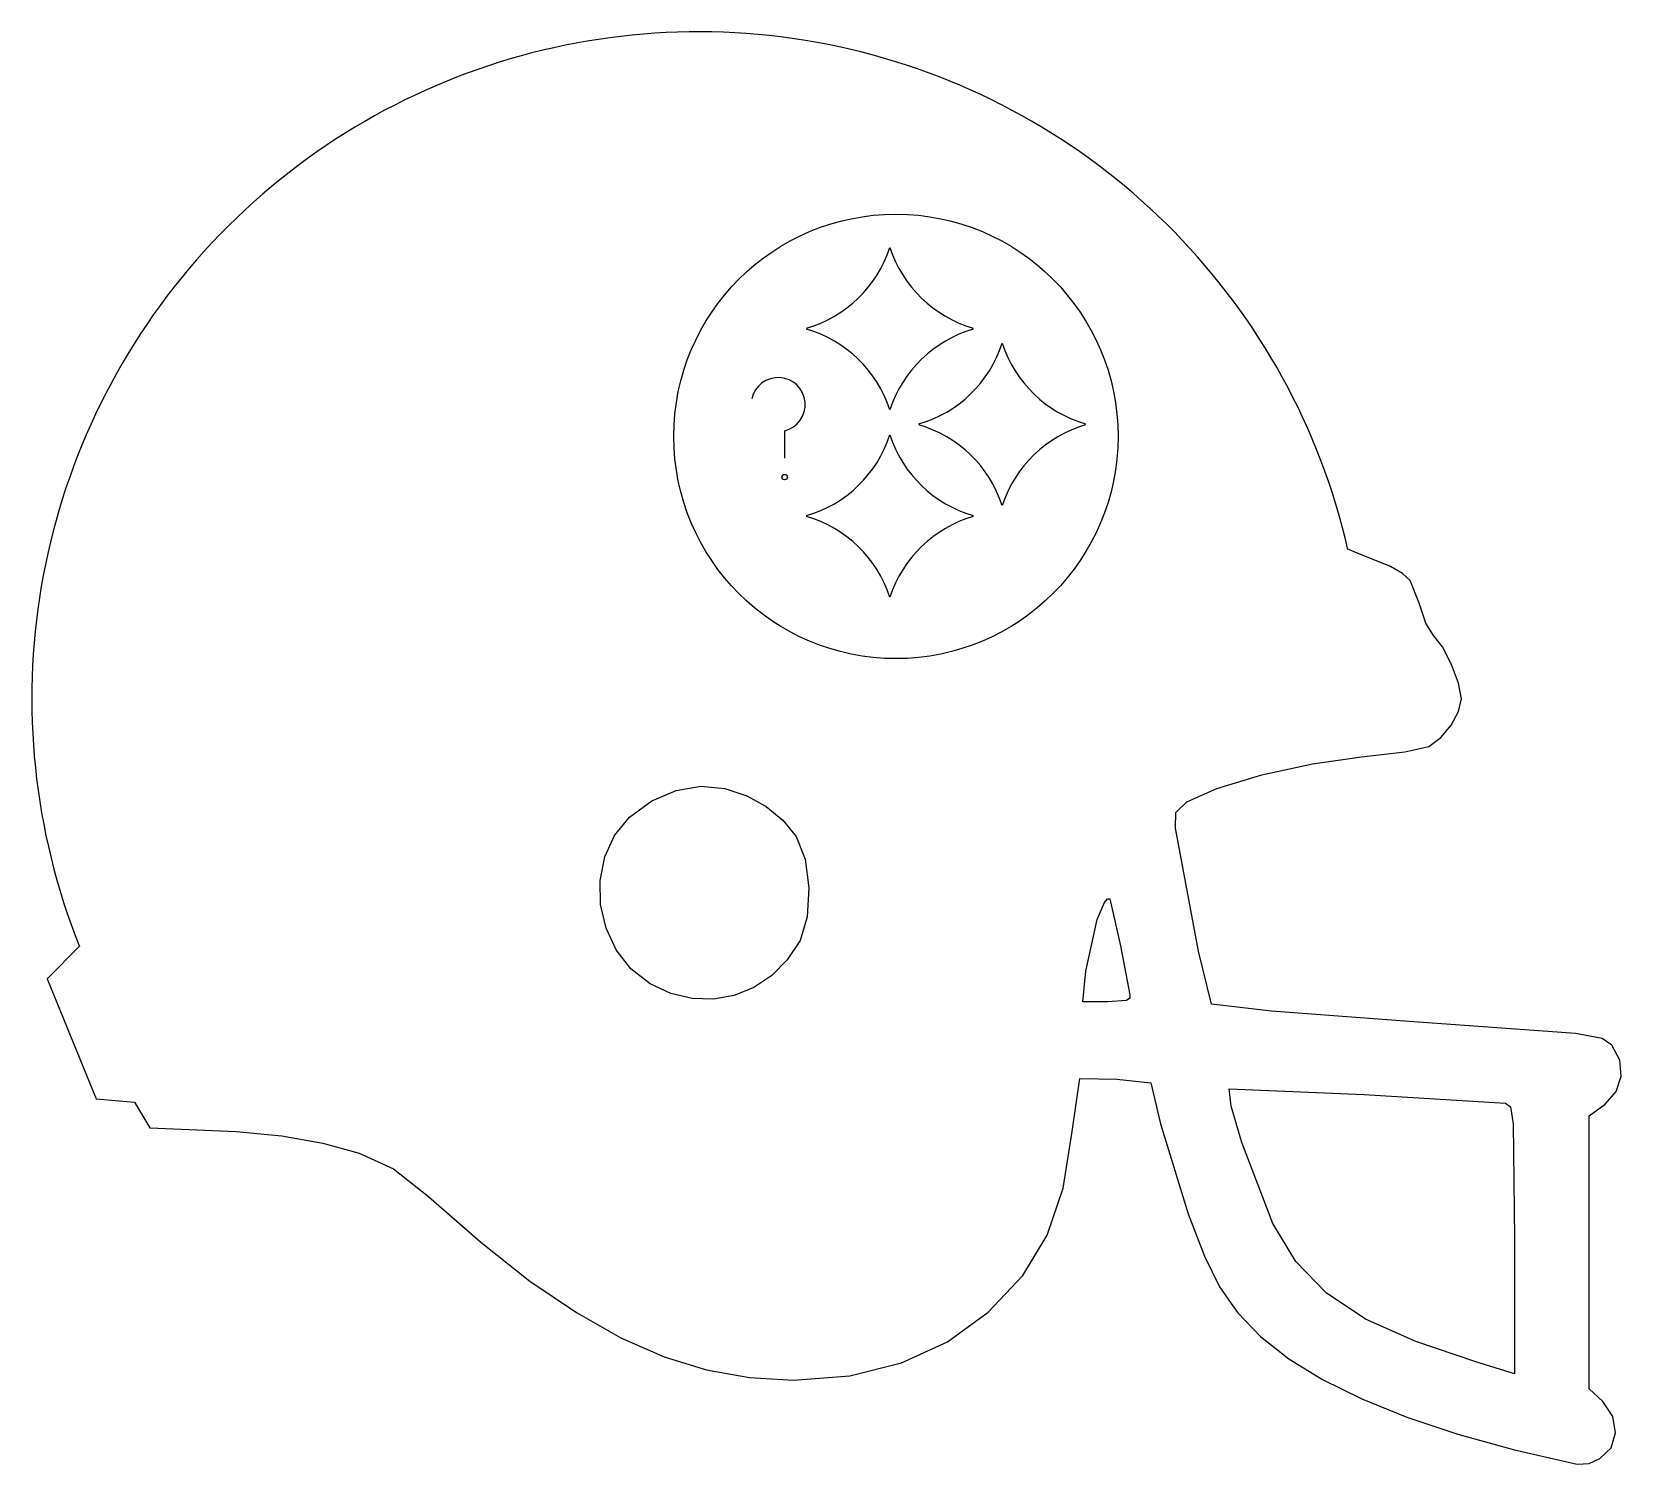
# Model space of a CAD drawing. Extents: x 0 to 10.1, y 0 to 9.1.
import ezdxf

# ---------------------------------------------------------------- set-up
doc = ezdxf.new("R2010")
doc.units = 0
doc.layers.get('0').update_dxf_attribs({"linetype": 'CONTINUOUS'})
doc.layers.add('LAYER_1', color=7, linetype='CONTINUOUS')

msp = doc.modelspace()

# ---------------------------------------------------------------- linework, layer by layer
at = {"linetype": 'BYBLOCK'}
msp.add_line((4.751, 6.585), (4.751, 6.412), dxfattribs=at)
for centre, radius in [((5.459, 6.55), 1.413), ((4.751, 6.291), 0.0173)]:
    msp.add_circle(centre, radius, dxfattribs=at)
for centre, radius, start, end in [((4.202, 4.882), 4.24, 12.9453, 201.7979), ((4.71, 6.752), 0.172, 283.9104, 167.4702)]:
    msp.add_arc(centre, radius, start, end, dxfattribs=at)
at = {"color": 2, "linetype": 'BYBLOCK'}
for centre, start, end in [((4.671, 7.995), 286.1393, 341.9823), ((6.17, 7.995), 198.0177, 253.8607), ((4.671, 6.475), 18.0177, 73.8607), ((6.17, 6.475), 106.1393, 161.9823)]:
    msp.add_arc(centre, 0.788, start, end, dxfattribs=at)
at = {"color": 1, "linetype": 'BYBLOCK'}
for centre, start, end in [((5.386, 7.386), 286.1393, 341.9823), ((6.885, 7.386), 198.0177, 253.8607), ((5.386, 5.866), 18.0177, 73.8607), ((6.885, 5.866), 106.1393, 161.9823)]:
    msp.add_arc(centre, 0.788, start, end, dxfattribs=at)
at = {"color": 5, "linetype": 'BYBLOCK'}
for centre, start, end in [((4.671, 6.803), 286.1393, 341.9823), ((6.17, 6.803), 198.0177, 253.8607), ((4.671, 5.284), 18.0177, 73.8607), ((6.17, 5.284), 106.1393, 161.9823)]:
    msp.add_arc(centre, 0.788, start, end, dxfattribs=at)
at = {"layer": 'LAYER_1'}
for p, q in [((8.4, 5.806), (8.334, 5.832)), ((8.606, 5.723), (8.4, 5.806)), ((8.681, 5.679), (8.606, 5.723)), ((8.73, 5.634), (8.681, 5.679)), ((8.787, 5.489), (8.73, 5.634)), ((8.829, 5.362), (8.787, 5.489)), ((8.878, 5.284), (8.829, 5.362)), ((8.937, 5.211), (8.878, 5.284)), ((8.994, 5.1), (8.937, 5.211)), ((9.038, 4.981), (8.994, 5.1)), ((9.056, 4.881), (9.038, 4.981)), ((9.038, 4.8), (9.056, 4.881)), ((8.992, 4.714), (9.038, 4.8)), ((8.926, 4.635), (8.992, 4.714)), ((8.696, 4.544), (8.849, 4.578)), ((8.849, 4.578), (8.926, 4.635)), ((7.786, 4.398), (8.11, 4.469)), ((8.11, 4.469), (8.42, 4.512)), ((8.42, 4.512), (8.696, 4.544)), ((7.501, 4.312), (7.786, 4.398)), ((3.906, 4.232), (4.061, 4.298)), ((4.061, 4.298), (4.218, 4.326)), ((4.218, 4.326), (4.37, 4.311)), ((4.37, 4.311), (4.511, 4.264)), ((4.511, 4.264), (4.634, 4.196)), ((7.31, 4.226), (7.501, 4.312)), ((3.765, 4.129), (3.906, 4.232)), ((4.634, 4.196), (4.739, 4.11)), ((7.238, 4.06), (7.24, 4.158)), ((7.24, 4.158), (7.31, 4.226)), ((3.669, 4.012), (3.765, 4.129)), ((4.739, 4.11), (4.824, 4.007)), ((7.384, 3.278), (7.238, 4.06)), ((3.607, 3.876), (3.669, 4.012)), ((4.824, 4.007), (4.881, 3.863)), ((3.577, 3.727), (3.607, 3.876)), ((4.881, 3.863), (4.906, 3.68)), ((3.58, 3.574), (3.577, 3.727)), ((4.906, 3.68), (4.895, 3.495)), ((3.615, 3.424), (3.58, 3.574)), ((6.74, 3.479), (6.785, 3.586)), ((6.785, 3.586), (6.804, 3.61)), ((6.804, 3.61), (6.82, 3.609)), ((6.82, 3.609), (6.888, 3.312)), ((4.895, 3.495), (4.849, 3.344)), ((6.668, 3.149), (6.74, 3.479)), ((3.679, 3.285), (3.615, 3.424)), ((4.849, 3.344), (4.768, 3.221)), ((0.265, 3.308), (0.059, 3.102)), ((3.773, 3.164), (3.679, 3.285)), ((6.888, 3.312), (6.947, 2.999)), ((7.466, 2.941), (7.384, 3.278)), ((3.895, 3.069), (3.773, 3.164)), ((4.768, 3.221), (4.669, 3.122)), ((6.647, 2.954), (6.668, 3.149)), ((6.668, 3.149), (6.668, 3.149)), ((0.059, 3.102), (0.372, 2.339)), ((4.028, 3.008), (3.895, 3.069)), ((3.895, 3.069), (3.895, 3.069)), ((4.555, 3.046), (4.431, 2.996)), ((4.669, 3.122), (4.555, 3.046)), ((4.163, 2.976), (4.028, 3.008)), ((4.299, 2.973), (4.163, 2.976)), ((4.431, 2.996), (4.299, 2.973)), ((6.805, 2.954), (6.647, 2.954)), ((6.925, 2.964), (6.805, 2.954)), ((6.946, 2.978), (6.925, 2.964)), ((6.947, 2.999), (6.946, 2.978)), ((7.848, 2.896), (7.466, 2.941)), ((8.724, 2.831), (7.848, 2.896)), ((9.783, 2.753), (8.724, 2.831)), ((9.951, 2.722), (9.783, 2.753)), ((10.013, 2.68), (9.951, 2.722)), ((10.064, 2.584), (10.013, 2.68)), ((10.073, 2.482), (10.064, 2.584)), ((6.58, 2.131), (6.628, 2.467)), ((6.628, 2.467), (6.864, 2.463)), ((6.864, 2.463), (7.081, 2.439)), ((7.081, 2.439), (7.142, 2.18)), ((10.041, 2.385), (10.073, 2.482)), ((0.372, 2.339), (0.616, 2.318)), ((7.592, 2.292), (7.579, 2.402)), ((7.579, 2.402), (8.437, 2.365)), ((8.437, 2.365), (9.336, 2.31)), ((9.971, 2.305), (10.041, 2.385)), ((0.616, 2.318), (0.713, 2.153)), ((7.66, 2.06), (7.592, 2.292)), ((9.336, 2.31), (9.368, 2.288)), ((9.368, 2.288), (9.386, 2.179)), ((9.869, 2.23), (9.971, 2.305)), ((9.869, 1.362), (9.869, 2.23)), ((0.713, 2.153), (1.261, 2.13)), ((1.261, 2.13), (1.553, 2.102)), ((6.523, 1.77), (6.58, 2.131)), ((7.142, 2.18), (7.317, 1.607)), ((9.386, 2.179), (9.395, 1.45)), ((1.553, 2.102), (1.813, 2.057)), ((1.813, 2.057), (2.044, 1.993)), ((7.857, 1.545), (7.66, 2.06)), ((2.044, 1.993), (2.263, 1.893)), ((2.263, 1.893), (2.485, 1.718)), ((6.422, 1.472), (6.523, 1.77)), ((2.485, 1.718), (2.818, 1.426)), ((7.317, 1.607), (7.422, 1.339)), ((8.003, 1.304), (7.857, 1.545)), ((2.818, 1.426), (3.131, 1.18)), ((6.266, 1.216), (6.422, 1.472)), ((9.395, 1.45), (9.395, 0.589)), ((7.422, 1.339), (7.517, 1.143)), ((9.869, 0.494), (9.869, 1.362)), ((6.045, 0.982), (6.266, 1.216)), ((8.196, 1.104), (8.003, 1.304)), ((3.131, 1.18), (3.426, 0.979)), ((7.517, 1.143), (7.631, 0.98)), ((8.447, 0.938), (8.196, 1.104)), ((3.426, 0.979), (3.709, 0.819)), ((5.788, 0.794), (6.045, 0.982)), ((7.631, 0.98), (7.778, 0.828)), ((8.766, 0.796), (8.447, 0.938)), ((3.709, 0.819), (3.984, 0.698)), ((7.778, 0.828), (7.958, 0.686)), ((5.494, 0.659), (5.788, 0.794)), ((9.149, 0.667), (8.766, 0.796)), ((8.766, 0.796), (8.766, 0.796)), ((3.984, 0.698), (4.255, 0.615)), ((4.255, 0.615), (4.528, 0.566)), ((5.166, 0.577), (5.494, 0.659)), ((7.958, 0.686), (8.173, 0.554)), ((9.395, 0.589), (9.149, 0.667)), ((4.528, 0.566), (4.807, 0.55)), ((4.807, 0.55), (5.166, 0.577)), ((8.173, 0.554), (8.423, 0.43)), ((8.423, 0.43), (8.709, 0.314)), ((9.955, 0.413), (9.869, 0.494)), ((10.019, 0.319), (9.955, 0.413)), ((8.709, 0.314), (9.033, 0.207)), ((10.036, 0.215), (10.019, 0.319)), ((9.033, 0.207), (9.395, 0.107)), ((10.009, 0.119), (10.036, 0.215)), ((9.395, 0.107), (9.792, 0.015)), ((9.937, 0.051), (10.009, 0.119)), ((9.792, 0.015), (9.868, 0.02)), ((9.868, 0.02), (9.937, 0.051)), ((9.937, 0.051), (9.937, 0.051))]:
    msp.add_line(p, q, dxfattribs=at)

doc.saveas('drawing.dxf')
